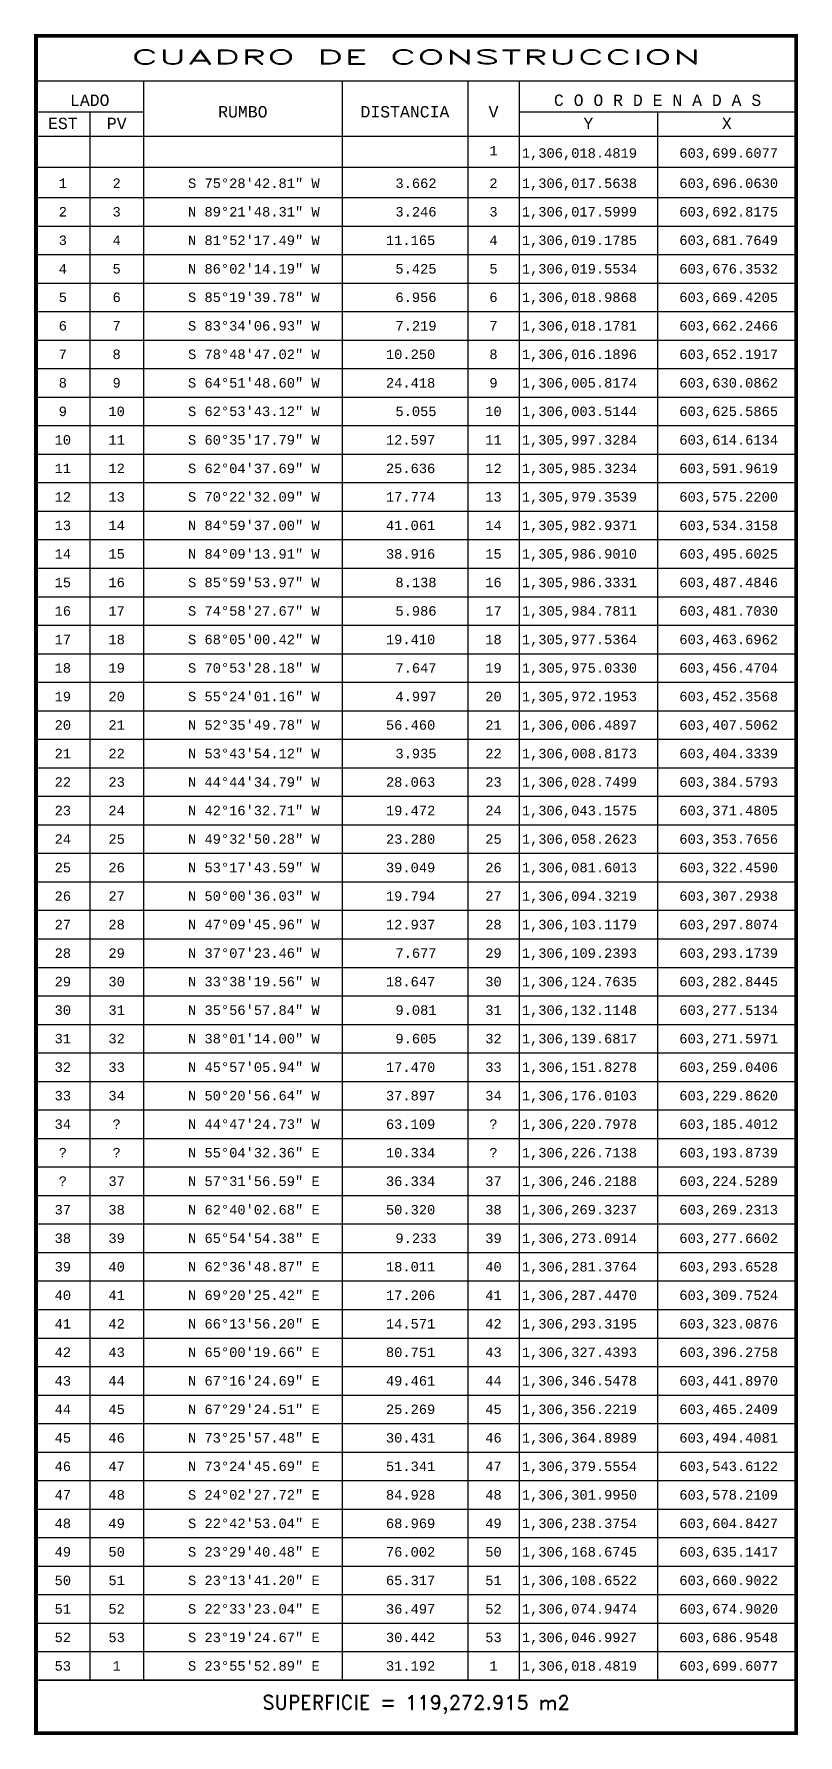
# Model space of a CAD drawing. Header units: millimetres. Extents: x 603181 to 604957, y 1305436 to 1306387.
# Drawn here: x 604756.3 to 604957.3, y 1305762.4 to 1306209.9 of the extents above; entities that cross this region are included whole.
import ezdxf
from ezdxf.enums import TextEntityAlignment as Align

# ---------------------------------------------------------------- set-up
doc = ezdxf.new("R2010")
doc.units = ezdxf.units.MM
for name, color, linetype in [('CVL_CUADCON', 1, 'CONTINUOUS'), ('CVL_CUADCON_LIN', 8, 'CONTINUOUS'), ('CVL_CUADCON_TIT', 1, 'CONTINUOUS'), ('CVL_CUADCON_TX', 2, 'CONTINUOUS')]:
    doc.layers.add(name, color=color, linetype=linetype)
doc.styles.add('HUECA1', font='hueca1.shx')
doc.styles.add('MONOTXT4', font='monotxt4.shx')

msp = doc.modelspace()

# ---------------------------------------------------------------- linework, layer by layer
at = {"layer": 'CVL_CUADCON', "color": 1, "linetype": 'Continuous', "const_width": 1, "flags": 128}
msp.add_lwpolyline([(604756.85, 1306209.36), (604956.78, 1306209.36), (604956.78, 1305762.94), (604756.85, 1305762.94)], close=True, dxfattribs=at)
at = {"layer": 'CVL_CUADCON', "color": 1, "linetype": 'Continuous', "const_width": 0.375, "flags": 128}
for points in [[(604756.85, 1306197.49), (604956.78, 1306197.49)], [(604756.85, 1306182.94), (604956.78, 1306182.94)], [(604756.85, 1305776.86), (604956.78, 1305776.86)]]:
    msp.add_lwpolyline(points, dxfattribs=at)
at = {"layer": 'CVL_CUADCON_LIN', "color": 8, "linetype": 'Continuous'}
for p, q in [((604785.17, 1306197.49), (604785.17, 1305776.86)), ((604837.35, 1306197.49), (604837.35, 1305776.86)), ((604870.45, 1306197.49), (604870.45, 1305776.86)), ((604883.92, 1306197.49), (604883.92, 1305776.86)), ((604756.85, 1306189.42), (604785.17, 1306189.42)), ((604771, 1306189.42), (604771, 1305776.86)), ((604883.92, 1306189.42), (604956.78, 1306189.42)), ((604920.35, 1306189.42), (604920.35, 1305776.86)), ((604756.85, 1306174.81), (604956.78, 1306174.81)), ((604756.85, 1306166.86), (604956.78, 1306166.86)), ((604756.85, 1306159.36), (604956.78, 1306159.36)), ((604756.85, 1306151.86), (604956.78, 1306151.86)), ((604756.85, 1306144.36), (604956.78, 1306144.36)), ((604756.85, 1306136.86), (604956.78, 1306136.86)), ((604756.85, 1306129.36), (604956.78, 1306129.36)), ((604756.85, 1306121.86), (604956.78, 1306121.86)), ((604756.85, 1306114.36), (604956.78, 1306114.36)), ((604756.85, 1306106.86), (604956.78, 1306106.86)), ((604756.85, 1306099.36), (604956.78, 1306099.36)), ((604756.85, 1306091.86), (604956.78, 1306091.86)), ((604756.85, 1306084.36), (604956.78, 1306084.36)), ((604756.85, 1306076.86), (604956.78, 1306076.86)), ((604756.85, 1306069.36), (604956.78, 1306069.36)), ((604756.85, 1306061.86), (604956.78, 1306061.86)), ((604756.85, 1306054.36), (604956.78, 1306054.36)), ((604756.85, 1306046.86), (604956.78, 1306046.86)), ((604756.85, 1306039.36), (604956.78, 1306039.36)), ((604756.85, 1306031.86), (604956.78, 1306031.86)), ((604756.85, 1306024.36), (604956.78, 1306024.36)), ((604756.85, 1306016.86), (604956.78, 1306016.86)), ((604756.85, 1306009.36), (604956.78, 1306009.36)), ((604756.85, 1306001.86), (604956.78, 1306001.86)), ((604756.85, 1305994.36), (604956.78, 1305994.36)), ((604756.85, 1305986.86), (604956.78, 1305986.86)), ((604756.85, 1305979.36), (604956.78, 1305979.36)), ((604756.85, 1305971.86), (604956.78, 1305971.86)), ((604756.85, 1305964.36), (604956.78, 1305964.36)), ((604756.85, 1305956.86), (604956.78, 1305956.86)), ((604756.85, 1305949.36), (604956.78, 1305949.36)), ((604756.85, 1305941.86), (604956.78, 1305941.86)), ((604756.85, 1305934.36), (604956.78, 1305934.36)), ((604756.85, 1305926.86), (604956.78, 1305926.86)), ((604756.85, 1305919.36), (604956.78, 1305919.36)), ((604756.85, 1305911.86), (604956.78, 1305911.86)), ((604756.85, 1305904.36), (604956.78, 1305904.36)), ((604756.85, 1305896.86), (604956.78, 1305896.86)), ((604756.85, 1305889.36), (604956.78, 1305889.36)), ((604756.85, 1305881.86), (604956.78, 1305881.86)), ((604756.85, 1305874.36), (604956.78, 1305874.36)), ((604756.85, 1305866.86), (604956.78, 1305866.86)), ((604756.85, 1305859.36), (604956.78, 1305859.36)), ((604756.85, 1305851.86), (604956.78, 1305851.86)), ((604756.85, 1305844.36), (604956.78, 1305844.36)), ((604756.85, 1305836.86), (604956.78, 1305836.86)), ((604756.85, 1305829.36), (604956.78, 1305829.36)), ((604756.85, 1305821.86), (604956.78, 1305821.86)), ((604756.85, 1305814.36), (604956.78, 1305814.36)), ((604756.85, 1305806.86), (604956.78, 1305806.86)), ((604756.85, 1305799.36), (604956.78, 1305799.36)), ((604756.85, 1305791.86), (604956.78, 1305791.86)), ((604756.85, 1305784.36), (604956.78, 1305784.36)), ((604756.85, 1305776.86), (604956.78, 1305776.86))]:
    msp.add_line(p, q, dxfattribs=at)

# ---------------------------------------------------------------- texts
at = {"layer": 'CVL_CUADCON_TIT', "color": 1, "style": 'HUECA1', "width": 1.758658}
msp.add_text('CUADRO DE CONSTRUCCION', height=3.75, dxfattribs=at).set_placement((604781.85, 1306201.94), (604931.78, 1306201.94), align=Align.FIT)
at = {"layer": 'CVL_CUADCON_TIT', "color": 1, "style": 'MONOTXT4'}
for s, p in [('LADO', (604771, 1306190.94)), ('C O O R D E N A D A S', (604920.35, 1306190.94)), ('EST', (604763.92, 1306184.85)), ('PV', (604778.1, 1306184.85)), ('Y', (604902.15, 1306184.85)), ('X', (604938.57, 1306184.85))]:
    msp.add_text(s, height=3, dxfattribs=at).set_placement(p, align=Align.CENTER)
at = {"layer": 'CVL_CUADCON_TIT', "color": 1}
for s, height, style, p in [('RUMBO', 3, 'MONOTXT4', (604811.27, 1306189.41)), ('DISTANCIA', 3, 'MONOTXT4', (604853.9, 1306189.41)), ('V', 3, 'MONOTXT4', (604877.2, 1306189.41)), ('SUPERFICIE = 119,272.915 m2', 3.75, 'HUECA1', (604856.81, 1305770.44))]:
    msp.add_text(s, height=height, dxfattribs=dict(at, style=style)).set_placement(p, align=Align.MIDDLE)
at = {"layer": 'CVL_CUADCON_TX', "color": 2, "style": 'MONOTXT4'}
for s, p in [('1', (604877.19, 1306177.93)), ('1', (604763.92, 1306169.36)), ('2', (604778.08, 1306169.36)), ('2', (604877.19, 1306169.36)), ('2', (604763.92, 1306161.86)), ('3', (604778.08, 1306161.86)), ('3', (604877.19, 1306161.86)), ('3', (604763.92, 1306154.36)), ('4', (604778.08, 1306154.36)), ('4', (604877.19, 1306154.36)), ('4', (604763.92, 1306146.86)), ('5', (604778.08, 1306146.86)), ('5', (604877.19, 1306146.86)), ('5', (604763.92, 1306139.36)), ('6', (604778.08, 1306139.36)), ('6', (604877.19, 1306139.36)), ('6', (604763.92, 1306131.86)), ('7', (604778.08, 1306131.86)), ('7', (604877.19, 1306131.86)), ('7', (604763.92, 1306124.36)), ('8', (604778.08, 1306124.36)), ('8', (604877.19, 1306124.36)), ('8', (604763.92, 1306116.86)), ('9', (604778.08, 1306116.86)), ('9', (604877.19, 1306116.86)), ('9', (604763.92, 1306109.36)), ('10', (604778.08, 1306109.36)), ('10', (604877.19, 1306109.36)), ('10', (604763.92, 1306101.86)), ('11', (604778.08, 1306101.86)), ('11', (604877.19, 1306101.86)), ('11', (604763.92, 1306094.36)), ('12', (604778.08, 1306094.36)), ('12', (604877.19, 1306094.36)), ('12', (604763.92, 1306086.86)), ('13', (604778.08, 1306086.86)), ('13', (604877.19, 1306086.86)), ('13', (604763.92, 1306079.36)), ('14', (604778.08, 1306079.36)), ('14', (604877.19, 1306079.36)), ('14', (604763.92, 1306071.86)), ('15', (604778.08, 1306071.86)), ('15', (604877.19, 1306071.86)), ('15', (604763.92, 1306064.36)), ('16', (604778.08, 1306064.36)), ('16', (604877.19, 1306064.36)), ('16', (604763.92, 1306056.86)), ('17', (604778.08, 1306056.86)), ('17', (604877.19, 1306056.86)), ('17', (604763.92, 1306049.36)), ('18', (604778.08, 1306049.36)), ('18', (604877.19, 1306049.36)), ('18', (604763.92, 1306041.86)), ('19', (604778.08, 1306041.86)), ('19', (604877.19, 1306041.86)), ('19', (604763.92, 1306034.36)), ('20', (604778.08, 1306034.36)), ('20', (604877.19, 1306034.36)), ('20', (604763.92, 1306026.86)), ('21', (604778.08, 1306026.86)), ('21', (604877.19, 1306026.86)), ('21', (604763.92, 1306019.36)), ('22', (604778.08, 1306019.36)), ('22', (604877.19, 1306019.36)), ('22', (604763.92, 1306011.86)), ('23', (604778.08, 1306011.86)), ('23', (604877.19, 1306011.86)), ('23', (604763.92, 1306004.36)), ('24', (604778.08, 1306004.36)), ('24', (604877.19, 1306004.36)), ('24', (604763.92, 1305996.86)), ('25', (604778.08, 1305996.86)), ('25', (604877.19, 1305996.86)), ('25', (604763.92, 1305989.36)), ('26', (604778.08, 1305989.36)), ('26', (604877.19, 1305989.36)), ('26', (604763.92, 1305981.86)), ('27', (604778.08, 1305981.86)), ('27', (604877.19, 1305981.86)), ('27', (604763.92, 1305974.36)), ('28', (604778.08, 1305974.36)), ('28', (604877.19, 1305974.36)), ('28', (604763.92, 1305966.86)), ('29', (604778.08, 1305966.86)), ('29', (604877.19, 1305966.86)), ('29', (604763.92, 1305959.36)), ('30', (604778.08, 1305959.36)), ('30', (604877.19, 1305959.36)), ('30', (604763.92, 1305951.86)), ('31', (604778.08, 1305951.86)), ('31', (604877.19, 1305951.86)), ('31', (604763.92, 1305944.36)), ('32', (604778.08, 1305944.36)), ('32', (604877.19, 1305944.36)), ('32', (604763.92, 1305936.86)), ('33', (604778.08, 1305936.86)), ('33', (604877.19, 1305936.86)), ('33', (604763.92, 1305929.36)), ('34', (604778.08, 1305929.36)), ('34', (604877.19, 1305929.36)), ('34', (604763.92, 1305921.86)), ('?', (604778.08, 1305921.86)), ('?', (604877.19, 1305921.86)), ('?', (604763.92, 1305914.36)), ('?', (604778.08, 1305914.36)), ('?', (604877.19, 1305914.36)), ('?', (604763.92, 1305906.86)), ('37', (604778.08, 1305906.86)), ('37', (604877.19, 1305906.86)), ('37', (604763.92, 1305899.36)), ('38', (604778.08, 1305899.36)), ('38', (604877.19, 1305899.36)), ('38', (604763.92, 1305891.86)), ('39', (604778.08, 1305891.86)), ('39', (604877.19, 1305891.86)), ('39', (604763.92, 1305884.36)), ('40', (604778.08, 1305884.36)), ('40', (604877.19, 1305884.36)), ('40', (604763.92, 1305876.86)), ('41', (604778.08, 1305876.86)), ('41', (604877.19, 1305876.86)), ('41', (604763.92, 1305869.36)), ('42', (604778.08, 1305869.36)), ('42', (604877.19, 1305869.36)), ('42', (604763.92, 1305861.86)), ('43', (604778.08, 1305861.86)), ('43', (604877.19, 1305861.86)), ('43', (604763.92, 1305854.36)), ('44', (604778.08, 1305854.36)), ('44', (604877.19, 1305854.36)), ('44', (604763.92, 1305846.86)), ('45', (604778.08, 1305846.86)), ('45', (604877.19, 1305846.86)), ('45', (604763.92, 1305839.36)), ('46', (604778.08, 1305839.36)), ('46', (604877.19, 1305839.36)), ('46', (604763.92, 1305831.86)), ('47', (604778.08, 1305831.86)), ('47', (604877.19, 1305831.86)), ('47', (604763.92, 1305824.36)), ('48', (604778.08, 1305824.36)), ('48', (604877.19, 1305824.36)), ('48', (604763.92, 1305816.86)), ('49', (604778.08, 1305816.86)), ('49', (604877.19, 1305816.86)), ('49', (604763.92, 1305809.36)), ('50', (604778.08, 1305809.36)), ('50', (604877.19, 1305809.36)), ('50', (604763.92, 1305801.86)), ('51', (604778.08, 1305801.86)), ('51', (604877.19, 1305801.86)), ('51', (604763.92, 1305794.36)), ('52', (604778.08, 1305794.36)), ('52', (604877.19, 1305794.36)), ('52', (604763.92, 1305786.86)), ('53', (604778.08, 1305786.86)), ('53', (604877.19, 1305786.86)), ('53', (604763.92, 1305779.36)), ('1', (604778.08, 1305779.36)), ('1', (604877.19, 1305779.36))]:
    msp.add_text(s, height=2.5, dxfattribs=at).set_placement(p, align=Align.CENTER)
for s, p in [('1,306,018.4819', (604884.65, 1306177.31)), ('603,699.6077', (604926.07, 1306177.31)), ('S 75%%d28\'42.81" W', (604796.85, 1306169.36)), ('3.662', (604851.4, 1306169.36)), ('1,306,017.5638', (604884.65, 1306169.36)), ('603,696.0630', (604926.07, 1306169.36)), ('N 89%%d21\'48.31" W', (604796.85, 1306161.86)), ('3.246', (604851.4, 1306161.86)), ('1,306,017.5999', (604884.65, 1306161.86)), ('603,692.8175', (604926.07, 1306161.86)), ('N 81%%d52\'17.49" W', (604796.85, 1306154.36)), ('11.165', (604848.9, 1306154.36)), ('1,306,019.1785', (604884.65, 1306154.36)), ('603,681.7649', (604926.07, 1306154.36)), ('N 86%%d02\'14.19" W', (604796.85, 1306146.86)), ('5.425', (604851.4, 1306146.86)), ('1,306,019.5534', (604884.65, 1306146.86)), ('603,676.3532', (604926.07, 1306146.86)), ('S 85%%d19\'39.78" W', (604796.85, 1306139.36)), ('6.956', (604851.4, 1306139.36)), ('1,306,018.9868', (604884.65, 1306139.36)), ('603,669.4205', (604926.07, 1306139.36)), ('S 83%%d34\'06.93" W', (604796.85, 1306131.86)), ('7.219', (604851.4, 1306131.86)), ('1,306,018.1781', (604884.65, 1306131.86)), ('603,662.2466', (604926.07, 1306131.86)), ('S 78%%d48\'47.02" W', (604796.85, 1306124.36)), ('10.250', (604848.9, 1306124.36)), ('1,306,016.1896', (604884.65, 1306124.36)), ('603,652.1917', (604926.07, 1306124.36)), ('S 64%%d51\'48.60" W', (604796.85, 1306116.86)), ('24.418', (604848.9, 1306116.86)), ('1,306,005.8174', (604884.65, 1306116.86)), ('603,630.0862', (604926.07, 1306116.86)), ('S 62%%d53\'43.12" W', (604796.85, 1306109.36)), ('5.055', (604851.4, 1306109.36)), ('1,306,003.5144', (604884.65, 1306109.36)), ('603,625.5865', (604926.07, 1306109.36)), ('S 60%%d35\'17.79" W', (604796.85, 1306101.86)), ('12.597', (604848.9, 1306101.86)), ('1,305,997.3284', (604884.65, 1306101.86)), ('603,614.6134', (604926.07, 1306101.86)), ('S 62%%d04\'37.69" W', (604796.85, 1306094.36)), ('25.636', (604848.9, 1306094.36)), ('1,305,985.3234', (604884.65, 1306094.36)), ('603,591.9619', (604926.07, 1306094.36)), ('S 70%%d22\'32.09" W', (604796.85, 1306086.86)), ('17.774', (604848.9, 1306086.86)), ('1,305,979.3539', (604884.65, 1306086.86)), ('603,575.2200', (604926.07, 1306086.86)), ('N 84%%d59\'37.00" W', (604796.85, 1306079.36)), ('41.061', (604848.9, 1306079.36)), ('1,305,982.9371', (604884.65, 1306079.36)), ('603,534.3158', (604926.07, 1306079.36)), ('N 84%%d09\'13.91" W', (604796.85, 1306071.86)), ('38.916', (604848.9, 1306071.86)), ('1,305,986.9010', (604884.65, 1306071.86)), ('603,495.6025', (604926.07, 1306071.86)), ('S 85%%d59\'53.97" W', (604796.85, 1306064.36)), ('8.138', (604851.4, 1306064.36)), ('1,305,986.3331', (604884.65, 1306064.36)), ('603,487.4846', (604926.07, 1306064.36)), ('S 74%%d58\'27.67" W', (604796.85, 1306056.86)), ('5.986', (604851.4, 1306056.86)), ('1,305,984.7811', (604884.65, 1306056.86)), ('603,481.7030', (604926.07, 1306056.86)), ('S 68%%d05\'00.42" W', (604796.85, 1306049.36)), ('19.410', (604848.9, 1306049.36)), ('1,305,977.5364', (604884.65, 1306049.36)), ('603,463.6962', (604926.07, 1306049.36)), ('S 70%%d53\'28.18" W', (604796.85, 1306041.86)), ('7.647', (604851.4, 1306041.86)), ('1,305,975.0330', (604884.65, 1306041.86)), ('603,456.4704', (604926.07, 1306041.86)), ('S 55%%d24\'01.16" W', (604796.85, 1306034.36)), ('4.997', (604851.4, 1306034.36)), ('1,305,972.1953', (604884.65, 1306034.36)), ('603,452.3568', (604926.07, 1306034.36)), ('N 52%%d35\'49.78" W', (604796.85, 1306026.86)), ('56.460', (604848.9, 1306026.86)), ('1,306,006.4897', (604884.65, 1306026.86)), ('603,407.5062', (604926.07, 1306026.86)), ('N 53%%d43\'54.12" W', (604796.85, 1306019.36)), ('3.935', (604851.4, 1306019.36)), ('1,306,008.8173', (604884.65, 1306019.36)), ('603,404.3339', (604926.07, 1306019.36)), ('N 44%%d44\'34.79" W', (604796.85, 1306011.86)), ('28.063', (604848.9, 1306011.86)), ('1,306,028.7499', (604884.65, 1306011.86)), ('603,384.5793', (604926.07, 1306011.86)), ('N 42%%d16\'32.71" W', (604796.85, 1306004.36)), ('19.472', (604848.9, 1306004.36)), ('1,306,043.1575', (604884.65, 1306004.36)), ('603,371.4805', (604926.07, 1306004.36)), ('N 49%%d32\'50.28" W', (604796.85, 1305996.86)), ('23.280', (604848.9, 1305996.86)), ('1,306,058.2623', (604884.65, 1305996.86)), ('603,353.7656', (604926.07, 1305996.86)), ('N 53%%d17\'43.59" W', (604796.85, 1305989.36)), ('39.049', (604848.9, 1305989.36)), ('1,306,081.6013', (604884.65, 1305989.36)), ('603,322.4590', (604926.07, 1305989.36)), ('N 50%%d00\'36.03" W', (604796.85, 1305981.86)), ('19.794', (604848.9, 1305981.86)), ('1,306,094.3219', (604884.65, 1305981.86)), ('603,307.2938', (604926.07, 1305981.86)), ('N 47%%d09\'45.96" W', (604796.85, 1305974.36)), ('12.937', (604848.9, 1305974.36)), ('1,306,103.1179', (604884.65, 1305974.36)), ('603,297.8074', (604926.07, 1305974.36)), ('N 37%%d07\'23.46" W', (604796.85, 1305966.86)), ('7.677', (604851.4, 1305966.86)), ('1,306,109.2393', (604884.65, 1305966.86)), ('603,293.1739', (604926.07, 1305966.86)), ('N 33%%d38\'19.56" W', (604796.85, 1305959.36)), ('18.647', (604848.9, 1305959.36)), ('1,306,124.7635', (604884.65, 1305959.36)), ('603,282.8445', (604926.07, 1305959.36)), ('N 35%%d56\'57.84" W', (604796.85, 1305951.86)), ('9.081', (604851.4, 1305951.86)), ('1,306,132.1148', (604884.65, 1305951.86)), ('603,277.5134', (604926.07, 1305951.86)), ('N 38%%d01\'14.00" W', (604796.85, 1305944.36)), ('9.605', (604851.4, 1305944.36)), ('1,306,139.6817', (604884.65, 1305944.36)), ('603,271.5971', (604926.07, 1305944.36)), ('N 45%%d57\'05.94" W', (604796.85, 1305936.86)), ('17.470', (604848.9, 1305936.86)), ('1,306,151.8278', (604884.65, 1305936.86)), ('603,259.0406', (604926.07, 1305936.86)), ('N 50%%d20\'56.64" W', (604796.85, 1305929.36)), ('37.897', (604848.9, 1305929.36)), ('1,306,176.0103', (604884.65, 1305929.36)), ('603,229.8620', (604926.07, 1305929.36)), ('N 44%%d47\'24.73" W', (604796.85, 1305921.86)), ('63.109', (604848.9, 1305921.86)), ('1,306,220.7978', (604884.65, 1305921.86)), ('603,185.4012', (604926.07, 1305921.86)), ('N 55%%d04\'32.36" E', (604796.85, 1305914.36)), ('10.334', (604848.9, 1305914.36)), ('1,306,226.7138', (604884.65, 1305914.36)), ('603,193.8739', (604926.07, 1305914.36)), ('N 57%%d31\'56.59" E', (604796.85, 1305906.86)), ('36.334', (604848.9, 1305906.86)), ('1,306,246.2188', (604884.65, 1305906.86)), ('603,224.5289', (604926.07, 1305906.86)), ('N 62%%d40\'02.68" E', (604796.85, 1305899.36)), ('50.320', (604848.9, 1305899.36)), ('1,306,269.3237', (604884.65, 1305899.36)), ('603,269.2313', (604926.07, 1305899.36)), ('N 65%%d54\'54.38" E', (604796.85, 1305891.86)), ('9.233', (604851.4, 1305891.86)), ('1,306,273.0914', (604884.65, 1305891.86)), ('603,277.6602', (604926.07, 1305891.86)), ('N 62%%d36\'48.87" E', (604796.85, 1305884.36)), ('18.011', (604848.9, 1305884.36)), ('1,306,281.3764', (604884.65, 1305884.36)), ('603,293.6528', (604926.07, 1305884.36)), ('N 69%%d20\'25.42" E', (604796.85, 1305876.86)), ('17.206', (604848.9, 1305876.86)), ('1,306,287.4470', (604884.65, 1305876.86)), ('603,309.7524', (604926.07, 1305876.86)), ('N 66%%d13\'56.20" E', (604796.85, 1305869.36)), ('14.571', (604848.9, 1305869.36)), ('1,306,293.3195', (604884.65, 1305869.36)), ('603,323.0876', (604926.07, 1305869.36)), ('N 65%%d00\'19.66" E', (604796.85, 1305861.86)), ('80.751', (604848.9, 1305861.86)), ('1,306,327.4393', (604884.65, 1305861.86)), ('603,396.2758', (604926.07, 1305861.86)), ('N 67%%d16\'24.69" E', (604796.85, 1305854.36)), ('49.461', (604848.9, 1305854.36)), ('1,306,346.5478', (604884.65, 1305854.36)), ('603,441.8970', (604926.07, 1305854.36)), ('N 67%%d29\'24.51" E', (604796.85, 1305846.86)), ('25.269', (604848.9, 1305846.86)), ('1,306,356.2219', (604884.65, 1305846.86)), ('603,465.2409', (604926.07, 1305846.86)), ('N 73%%d25\'57.48" E', (604796.85, 1305839.36)), ('30.431', (604848.9, 1305839.36)), ('1,306,364.8989', (604884.65, 1305839.36)), ('603,494.4081', (604926.07, 1305839.36)), ('N 73%%d24\'45.69" E', (604796.85, 1305831.86)), ('51.341', (604848.9, 1305831.86)), ('1,306,379.5554', (604884.65, 1305831.86)), ('603,543.6122', (604926.07, 1305831.86)), ('S 24%%d02\'27.72" E', (604796.85, 1305824.36)), ('84.928', (604848.9, 1305824.36)), ('1,306,301.9950', (604884.65, 1305824.36)), ('603,578.2109', (604926.07, 1305824.36)), ('S 22%%d42\'53.04" E', (604796.85, 1305816.86)), ('68.969', (604848.9, 1305816.86)), ('1,306,238.3754', (604884.65, 1305816.86)), ('603,604.8427', (604926.07, 1305816.86)), ('S 23%%d29\'40.48" E', (604796.85, 1305809.36)), ('76.002', (604848.9, 1305809.36)), ('1,306,168.6745', (604884.65, 1305809.36)), ('603,635.1417', (604926.07, 1305809.36)), ('S 23%%d13\'41.20" E', (604796.85, 1305801.86)), ('65.317', (604848.9, 1305801.86)), ('1,306,108.6522', (604884.65, 1305801.86)), ('603,660.9022', (604926.07, 1305801.86)), ('S 22%%d33\'23.04" E', (604796.85, 1305794.36)), ('36.497', (604848.9, 1305794.36)), ('1,306,074.9474', (604884.65, 1305794.36)), ('603,674.9020', (604926.07, 1305794.36)), ('S 23%%d19\'24.67" E', (604796.85, 1305786.86)), ('30.442', (604848.9, 1305786.86)), ('1,306,046.9927', (604884.65, 1305786.86)), ('603,686.9548', (604926.07, 1305786.86)), ('S 23%%d55\'52.89" E', (604796.85, 1305779.36)), ('31.192', (604848.9, 1305779.36)), ('1,306,018.4819', (604884.65, 1305779.36)), ('603,699.6077', (604926.07, 1305779.36))]:
    msp.add_text(s, height=2.5, dxfattribs=at).set_placement(p)

doc.saveas('drawing.dxf')
